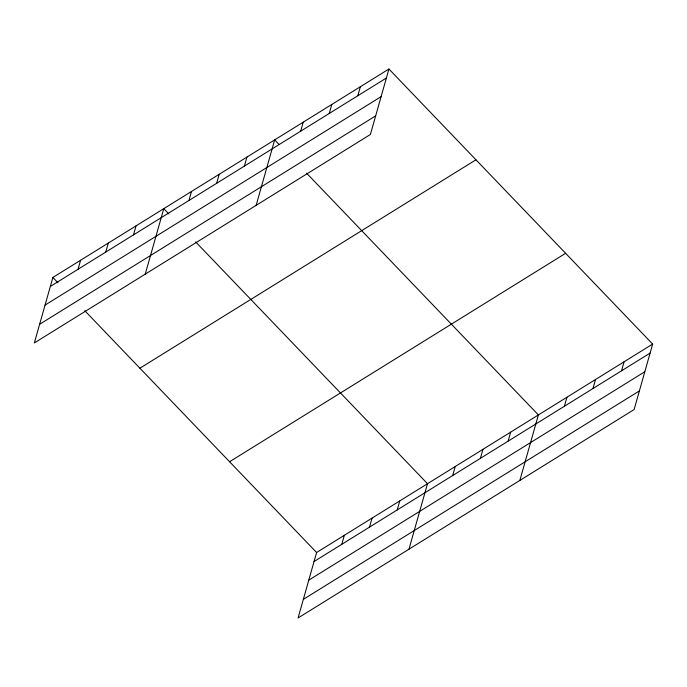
<?xml version="1.0" encoding="UTF-8"?>
<svg xmlns="http://www.w3.org/2000/svg" width="687" height="687" viewBox="0 0 687 687"><rect width="100%" height="100%" fill="white"/><g stroke="black" fill="none" stroke-linecap="round" stroke-linejoin="round"><path stroke-width="1.03" d="M388.928 69.018L52.882 277.445L34.35 342.925L370.396 134.497L388.928 69.018L652.65 344.075L634.118 409.555L298.072 617.982L316.604 552.503L652.65 344.075M78.052 269.261L80.602 260.253M105.772 252.069L108.323 243.052M133.501 234.877L136.052 225.86M145.24 274.147L163.772 208.659L168.847 213.958M188.951 200.484L191.501 191.467M216.671 183.292L219.222 174.275M244.392 166.091L246.942 157.074M256.139 205.361L274.671 139.882L279.016 144.416M300.683 131.183L303.233 122.166M329.245 113.467L331.795 104.45M357.807 95.751L360.357 86.734M341.774 544.319L344.333 535.31M369.503 527.127L372.053 518.11M397.223 509.934L399.774 500.917M408.971 549.205L427.503 483.717L195.683 241.944M452.673 475.541L455.223 466.525M480.393 458.349L482.944 449.332M508.122 441.148L510.673 432.132M519.861 480.419L538.393 414.939L306.582 173.167M564.405 406.24L566.955 397.223M592.975 388.524L595.526 379.507M621.537 370.808L624.088 361.791M50.331 286.462L386.369 78.035M45.059 305.097L381.096 96.661M39.623 324.29L375.669 115.863M139.908 368.215L475.954 159.788M229.578 461.733L565.624 253.305M314.053 561.519L650.1 353.092M308.781 580.154L644.827 371.719M303.345 599.347L639.391 390.92M52.882 277.445L57.957 282.743M84.793 310.73L316.604 552.503"/></g></svg>
